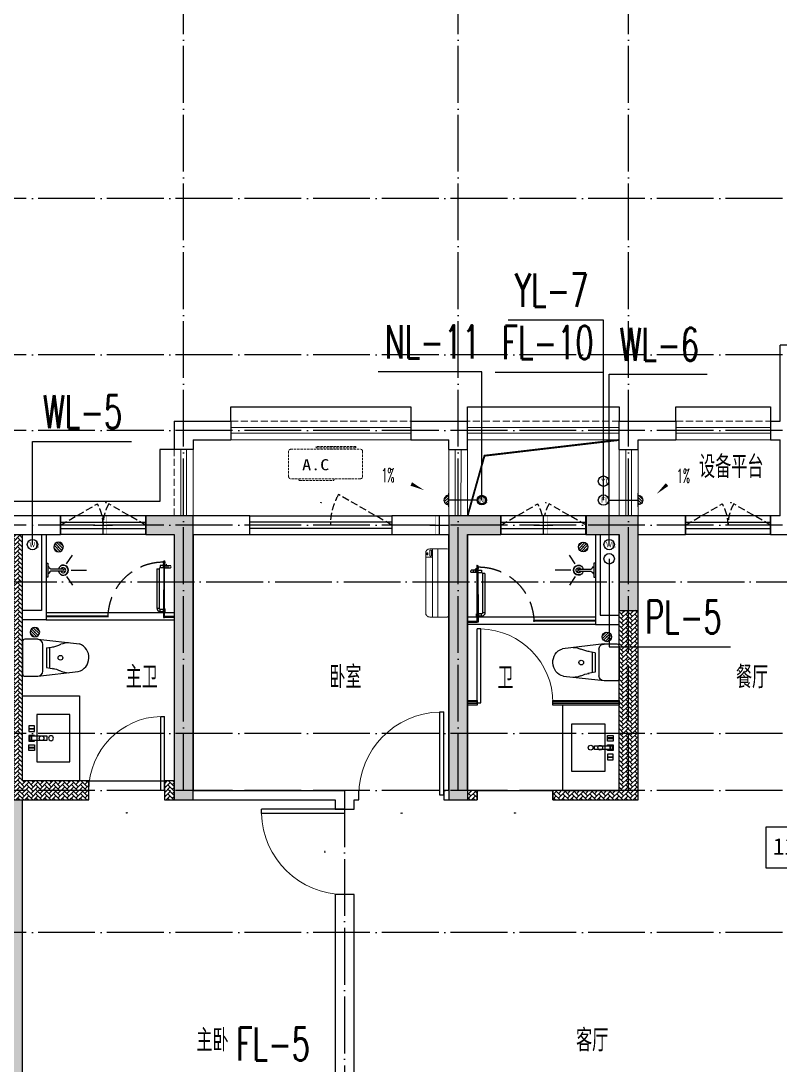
# Model space of a CAD drawing. Extents: x 27938 to 1507990, y 110129 to 923079.
# Drawn here: x 852999 to 861017, y 444431 to 455457 of the extents above; entities that cross this region are included whole.
import ezdxf

# ---------------------------------------------------------------- set-up
doc = ezdxf.new("R2010")
doc.units = 0
doc.header["$LTSCALE"] = 1000
doc.header["$MEASUREMENT"] = 0
doc.linetypes.add('DASH', pattern=[0.35, 0.25, -0.1])
doc.linetypes.add('DOTE', pattern=[2.42, 2, -0.2, 0.02, -0.2])
for name, color, linetype in [('COLUMN', 9, 'Continuous'), ('CURTWALL', 4, 'Continuous'), ('DIM_凝结', 150, 'Continuous'), ('DIM_废水', 31, 'Continuous'), ('DIM_污水', 2, 'Continuous'), ('DIM_雨水', 4, 'Continuous'), ('DIM_餐饮排水', 31, 'Continuous'), ('DOTE', 1, 'Continuous'), ('EQUIP_污水', 7, 'Continuous'), ('IP-bath&kitchen-JOHNSON', 4, 'Continuous'), ('LVTRY', 6, 'Continuous'), ('P-bath&kitchen-JOHNSON', 4, 'Continuous'), ('PUB_HATCH', 8, 'Continuous'), ('PUB_TEXT', 4, 'Continuous'), ('VPIPE-中水', 122, 'Continuous'), ('VPIPE-凝结', 150, 'N'), ('VPIPE-废水', 31, 'Continuous'), ('VPIPE-污水', 2, 'W'), ('VPIPE-雨水', 4, 'Y'), ('VPIPE-餐饮排水', 41, 'P'), ('WALL', 9, 'Continuous'), ('WINDOW', 4, 'Continuous'), ('WINDOW_TEXT', 7, 'Continuous'), ('保温', 6, 'Continuous'), ('机电标识类', 1, 'Continuous'), ('看线', 251, 'Continuous')]:
    doc.layers.add(name, color=color, linetype=linetype)
for name, color, linetype, lineweight in [('平面-排水沟', 86, 'Continuous', 15), ('平面-栏杆', 135, 'Continuous', 15), ('平面-看线', 45, 'Continuous', 15), ('平面-空调室内机', 176, 'Continuous', 9), ('平面-空调预留孔', 173, 'Continuous', 15), ('空调', 76, 'Continuous', 13)]:
    doc.layers.add(name, color=color, linetype=linetype, lineweight=lineweight)
doc.styles.add('_TCH_DIM', font='SIMPLEX.shx', dxfattribs={"width": 0.7, "bigfont": 'GBCBIG.shx'})
doc.styles.add('_TCH_WINDOW', font='SIMPLEX.shx', dxfattribs={"width": 0.7, "height": 3.5, "bigfont": 'GBCBIG.shx'})
doc.styles.add('_TWT_SERIAL', font='SIMPLEX', dxfattribs={"width": 0.8, "height": 3.5, "bigfont": 'HZTXT'})
doc.styles.get("Standard").update_dxf_attribs({"font": 'gbenor.shx', "bigfont": 'gbcbig.shx'})
doc.styles.add('黑体', font='simhei.ttf')
doc.linetypes.add('N', pattern='A,3,-0.2,["N",Standard,S=0.25,R=0,X=-0.1,Y=-0.115],-0.2', length=3.4)
doc.linetypes.add('P', pattern='A,3,-0.2,["P",Standard,S=0.25,R=0,X=-0.1,Y=-0.115],-0.2', length=3.4)
doc.linetypes.add('W', pattern='A,3,-0.2,["W",Standard,S=0.25,R=0,X=-0.1,Y=-0.115],-0.2', length=3.4)
doc.linetypes.add('Y', pattern='A,3,-0.2,["Y",Standard,S=0.25,R=0,X=-0.1,Y=-0.115],-0.2', length=3.4)
pattern_1 = [(45, (0, 0), (0, 47.4157523), [100.584, -33.528]), (135, (23.708, 23.708), (3e-15, 47.4157523), [100.584, -33.528])]
pattern_2 = [(45, (-445516.58, -596748.81), (0, 47.4157523), [100.584, -33.528]), (135, (-445492.87, -596725.102), (3e-15, 47.4157523), [100.584, -33.528])]

# ---------------------------------------------------------------- blocks, each defined once
blk = doc.blocks.new('GDGDGDSDA')
at = {"layer": 'DOTE', "color": 0, "linetype": 'DOTE', "ltscale": 0.3}
for p, q in [((446135, 367858), (446135, 376108)), ((449035, 367858), (449035, 376108)), ((450835, 367858), (450835, 376108)), ((471335, 374108), (417335, 374108)), ((471335, 372458), (417335, 372458)), ((471335, 371658), (417335, 371658)), ((471335, 370658), (417335, 370658)), ((417335, 370059), (471335, 370059)), ((471335, 368458), (417335, 368458)), ((471335, 367858), (417335, 367858)), ((447835, 367858), (447835, 359558)), ((471335, 366358), (417335, 366358))]:
    blk.add_line(p, q, dxfattribs=at)
blk = doc.blocks.new('rrrrrrrrrrrra')
at = {"color": 0}
for p, q in [((-112, 459), (-112, 324)), ((253, 484), (-87, 484)), ((278, 324), (278, 459)), ((-112, 324), (-64, -103)), ((-59, 271), (224, 271)), ((-21, 232), (-34, 154)), ((186, 232), (-21, 232)), ((186, 232), (199, 154)), ((278, 324), (228, -116)), ((191, 200), (-26, 200))]:
    blk.add_line(p, q, dxfattribs=at)
for centre, radius, start, end in [((-87, 459), 25, 90, 180), ((253, 459), 25, 0, 90), ((-59, 324), 53.3, 180, 270), ((224, 324), 53.3, 270, 0), ((-323, 210), 294, 333.5369, 351.4828), ((488, 210), 294, 188.5172, 206.4631), ((149, -3), 224, 158.5202, 180), ((16, -3), 224, 0, 21.4798), ((84, -64), 153, 195.0773, 340.1181)]:
    blk.add_arc(centre, radius, start, end, dxfattribs=at)
blk = doc.blocks.new('A$C1E0F638F')
at = {"color": 0}
for points in [[(500, 435), (500, 85), (0, 85), (0, 435)], [(270, 30), (230, 30), (230, 195), (270, 195)], [(120, 0), (180, 0), (180, 60), (120, 60)], [(147, 55), (153, 55), (153, 5), (147, 5)], [(230, 30), (270, 30), (270, 10), (230, 10)], [(380, 0), (320, 0), (320, 60), (380, 60)], [(353, 55), (347, 55), (347, 5), (353, 5)]]:
    blk.add_lwpolyline(points, close=True, dxfattribs=at)
blk.add_lwpolyline([(270, 60), (280, 60), (280, 0), (220, 0), (220, 60), (230, 60)], dxfattribs=at)
blk.add_circle((250, 236), 26, dxfattribs=at)
blk = doc.blocks.new('$lvtry$00000171')
at = {"color": 0}
for p, q in [((-74, 11), (-11, 74)), ((-70, -27), (27, 70)), ((-53, -53), (53, 53)), ((-27, -70), (70, 27)), ((11, -74), (74, -11))]:
    blk.add_line(p, q, dxfattribs=at)
blk.add_circle((0, 0), 75, dxfattribs=at)
blk.add_point((0, 0), dxfattribs=at)
blk = doc.blocks.new('135')
blk.add_hatch(color=0).paths.add_polyline_path([(5, 2), (4, -1), (-5, 2), (-4, 5)])
at = {"color": 0}
for p, q in [((-6, 19), (-3, 19)), ((-3, 19), (-6, 19)), ((-6, 3), (5, -2)), ((-6, 3), (-5, 3)), ((-5, 11), (-5, 31)), ((5, 11), (-5, 11)), ((5, 10), (-5, 10)), ((-5, 3), (-4, 6)), ((-4, 6), (5, 2)), ((0, 0), (0, 39)), ((6, 19), (3, 19)), ((3, 19), (6, 19)), ((4, -1), (5, 2)), ((5, 11), (5, 32)), ((4, -1), (6, -2))]:
    blk.add_line(p, q, dxfattribs=at)
for centre, radius, start, end in [((6, 16), 13.5, 151.0147, 204.8403), ((13, 4), 20.5, 163.0924, 182.0012), ((-6, 4), 1, 184.2275, 248.4661), ((-5, 22), 0.5, 335.7643, 151.0147), ((4, 18), 9.42, 155.7643, 171.9773), ((9, 15), 14.6, 166.278, 198.0953), ((14, 4), 19.5, 163.7443, 182.5269), ((-5, 3), 0.5, 181.9385, 247.2597), ((5, 22), 0.5, 29.8425, 204.574), ((-6, 17), 11.7, 10.475, 24.574), ((-6, 15), 12.4, 338.6449, 16.0476), ((29, 7), 24, 172.9439, 199.2318), ((-6, 16), 13.4, 334.9111, 29.8425), ((26, 6), 20.6, 169.1454, 199.9526), ((6, -1), 1.17, 247.4597, 19.9526), ((6, -1), 0.5, 247.4597, 19.2318)]:
    blk.add_arc(centre, radius, start, end, dxfattribs=at)
blk.add_open_spline([(-5, 31), (-4, 31), (-2, 33), (1, 29), (3, 31), (5, 32)], degree=3, knots=[0, 0, 0, 0, 3.066329, 6.218313, 11.124135, 11.124135, 11.124135, 11.124135], dxfattribs=at)
blk = doc.blocks.new('SDFAWERAWER')
at = {"layer": 'LVTRY', "color": 0}
for p, q in [((593988, -1242191), (593978, -1242214)), ((594017, -1242203), (593988, -1242191)), ((594016, -1242220), (594027, -1242193)), ((594023, -1242211), (594030, -1242194)), ((594025, -1242211), (594031, -1242197)), ((594027, -1242193), (594033, -1242195)), ((594030, -1242194), (594031, -1242197)), ((594032, -1242197), (594033, -1242195)), ((594033, -1242195), (594034, -1242197)), ((594034, -1242198), (594034, -1242197)), ((593941, -1242210), (593784, -1242595)), ((593965, -1242220), (593807, -1242604)), ((593941, -1242210), (593965, -1242220)), ((594007, -1242226), (593978, -1242214)), ((594016, -1242220), (594022, -1242223)), ((594026, -1242204), (594018, -1242222)), ((594018, -1242222), (594021, -1242220)), ((594025, -1242211), (594021, -1242220)), ((594023, -1242221), (594022, -1242223)), ((594022, -1242223), (594024, -1242222)), ((594024, -1242221), (594024, -1242222)), ((594028, -1242234), (594078, -1242255)), ((594047, -1242201), (594036, -1242229)), ((594036, -1242229), (594039, -1242230)), ((594037, -1242211), (594088, -1242232)), ((594039, -1242230), (594045, -1242214)), ((594039, -1242230), (594042, -1242228)), ((594042, -1242228), (594051, -1242205)), ((594050, -1242202), (594043, -1242218)), ((594047, -1242201), (594050, -1242202)), ((594050, -1242202), (594051, -1242205)), ((594057, -1242246), (594067, -1242223)), ((593784, -1242595), (593807, -1242604)), ((593803, -1242641), (593813, -1242618)), ((593813, -1242618), (593842, -1242630)), ((593842, -1242630), (593833, -1242653)), ((593845, -1242629), (593834, -1242656)), ((593848, -1242630), (593836, -1242657)), ((593845, -1242629), (593842, -1242630)), ((593848, -1242630), (593845, -1242629)), ((593847, -1242662), (593858, -1242634)), ((593850, -1242663), (593861, -1242635)), ((593852, -1242662), (593862, -1242637)), ((593858, -1242634), (593861, -1242635)), ((593861, -1242635), (593862, -1242637)), ((593803, -1242641), (593833, -1242653)), ((593834, -1242656), (593833, -1242653)), ((593836, -1242657), (593834, -1242656)), ((593847, -1242662), (593850, -1242663))]:
    blk.add_line(p, q, dxfattribs=at)
blk.add_lwpolyline([(593823, -1242717), (594046, -1242174), (594037, -1242170), (593814, -1242713)], close=True, dxfattribs=at)
blk.add_arc((594075, -1242240), 15.3, 281.7932, 33.7019, dxfattribs=at)
for centre, major_axis, start_param, end_param in [((593974, -1242224), (3.93, 9.6), 0, 1.570796), ((593817, -1242608), (13.5, 33.1), 1.570796, 3.141593), ((593817, -1242608), (3.93, 9.6), 1.570796, 3.141593)]:
    blk.add_ellipse(centre, major_axis=major_axis, ratio=1, start_param=start_param, end_param=end_param, dxfattribs=at)
at = {"layer": 'P-bath&kitchen-JOHNSON', "color": 0, "linetype": 'DASH'}
blk.add_arc((593810, -1242714), 586, 67.5369, 157.1325, dxfattribs=at)
at = {"layer": 'LVTRY', "color": 8, "xscale": -1, "rotation": 157.7329157530927}
blk.add_blockref('135', (594045, -1242162), dxfattribs=at)
blk = doc.blocks.new('A$C5DCB2F21')
at = {"layer": 'IP-bath&kitchen-JOHNSON', "color": 0}
for p, q in [((-68, -213), (-158, -275)), ((68, -213), (158, -275)), ((0, -261), (0, -425))]:
    blk.add_line(p, q, dxfattribs=at)
for centre, major_axis, ratio, start_param, end_param in [((0, -179), (-51, 0), 0.990052, -1.36297, 4.504563), ((0, -178), (-26.8, 0), 0.994812, -1.167677, 4.309269)]:
    blk.add_ellipse(centre, major_axis=major_axis, ratio=ratio, start_param=start_param, end_param=end_param, dxfattribs=at)
at = {"layer": 'LVTRY', "color": 0}
for p, q in [((74, 0), (-74, 0)), ((-10, -174), (-10, -49)), ((11, -174), (11, -49))]:
    blk.add_line(p, q, dxfattribs=at)
blk.add_lwpolyline([(74, 0), (74, -16), (-74, -16), (-74, 0)], dxfattribs=at)
for points in [[(-26, -31, -0.364142), (-38, -16, -0.020495)], [(-10, -49, 0.214893), (-26, -31, 7.649644)], [(11, -49, -0.21439), (26, -31, -7.649644)], [(26, -31, 0.364142), (38, -16, 0.020495)]]:
    blk.add_lwpolyline(points, format="xyb", dxfattribs=at)
blk.add_arc((0, -174), 10.5, 180, 0, dxfattribs=at)
for centre, major_axis, ratio, start_param, end_param in [((0, -181), (53.6, 0), 0.987577, 1.76809, 7.656688), ((-12, -165), (0, 1.43), 0.85, -1.570796, 4.712389), ((-12, -189), (0, 1.43), 0.85, 4.712389, 10.995574), ((12, -165), (0, 1.43), 0.85, 4.712389, 10.995574), ((12, -189), (0, 1.43), 0.85, 4.712389, 10.995574)]:
    blk.add_ellipse(centre, major_axis=major_axis, ratio=ratio, start_param=start_param, end_param=end_param, dxfattribs=at)
blk = doc.blocks.new('GDGDRGDGRD')
at = {"layer": 'IP-bath&kitchen-JOHNSON', "color": 0}
for p, q in [((490533, 524228), (491883, 524228)), ((490533, 524193), (491183, 524193)), ((490533, 524183), (491183, 524183)), ((491183, 524183), (491183, 524193)), ((491883, 524183), (491783, 524183)), ((491783, 524173), (491783, 524183)), ((490533, 524148), (491883, 524148)), ((491883, 524173), (491783, 524173))]:
    blk.add_line(p, q, dxfattribs=at)
for points in [[(490533, 525048), (490533, 524148), (490283, 524148)], [(490483, 525048), (490483, 524248), (490283, 524248)]]:
    blk.add_lwpolyline(points, dxfattribs=at)
at = {"layer": 'LVTRY', "color": 0}
blk.add_lwpolyline([(490883, 522448), (490283, 522448), (490283, 523348), (490883, 523348)], close=True, dxfattribs=at)
at = {"layer": 'IP-bath&kitchen-JOHNSON', "color": 8}
for name, p, rotation in [('A$C5DCB2F21', (490533, 524673), 90.008488524447), ('SDFAWERAWER', (-528536, 1449334), 22.25976934310711)]:
    blk.add_blockref(name, p, dxfattribs=dict(at, rotation=rotation))
at = {"layer": 'LVTRY', "color": 8, "xscale": -0.6666666667107826, "yscale": 0.6666666667107826}
for p in [(490663, 524918), (490413, 524018)]:
    blk.add_blockref('$lvtry$00000171', p, dxfattribs=at)
at = {"layer": 'LVTRY', "color": 8, "extrusion": (0, 0, -1), "xscale": -1, "zscale": -1, "rotation": 270}
blk.add_blockref('rrrrrrrrrrrra', (-490766, 523666), dxfattribs=at)
at = {"layer": 'LVTRY', "color": 8, "xscale": -1, "rotation": 270}
blk.add_blockref('A$C1E0F638F', (490347, 522649), dxfattribs=at)
blk = doc.blocks.new('GFDGFSDFGD')
at = {"layer": 'PUB_HATCH'}
for points in [[(447017, 373024), (447017, 372824), (447317, 372824), (447317, 370024), (447517, 370024), (447517, 373024)], [(450767, 373024), (450217, 373024), (450217, 370024), (450417, 370024), (450417, 372824), (450767, 372824)], [(451667, 373024), (451667, 372824), (452017, 372824), (452017, 372024), (452217, 372024), (452217, 373024)]]:
    blk.add_hatch(color=256, dxfattribs=at).paths.add_polyline_path(points)
at = {"layer": 'COLUMN', "color": 6}
for p, q in [((447017, 373024), (447017, 372824)), ((447517, 373024), (447017, 373024)), ((447517, 370024), (447517, 373024)), ((450767, 373024), (450217, 373024)), ((450217, 373024), (450217, 370024)), ((450767, 372824), (450767, 373024)), ((451667, 373024), (451667, 372824)), ((452217, 373024), (451667, 373024)), ((452217, 372024), (452217, 373024)), ((447017, 372824), (447317, 372824)), ((447317, 372824), (447317, 370024)), ((450417, 370024), (450417, 372824)), ((450417, 372824), (450767, 372824)), ((451667, 372824), (452017, 372824)), ((452017, 372824), (452017, 372024)), ((452017, 372024), (452217, 372024)), ((447317, 370024), (447517, 370024)), ((450217, 370024), (450417, 370024))]:
    blk.add_line(p, q, dxfattribs=at)
blk = doc.blocks.new('GDFGDGRD')
at = {"layer": '保温', "linetype": 'ByBlock', "ltscale": 10}
h = blk.add_hatch(dxfattribs=at)
h.set_pattern_fill('AR-HBONE', color=251, scale=55)
h.set_pattern_definition(pattern_1)
h.paths.add_polyline_path([(439017, 370024), (439017, 372024), (439217, 372024), (439217, 370024)])
h = blk.add_hatch(dxfattribs=at)
h.set_pattern_fill('AR-HBONE', color=251, scale=55)
h.set_pattern_definition(pattern_1)
h.paths.add_polyline_path([(443916, 370024), (443916, 370224), (444016, 370224), (444016, 370024)])
h = blk.add_hatch(dxfattribs=at)
h.set_pattern_fill('AR-HBONE', color=251, scale=55)
h.set_pattern_definition(pattern_1)
h.paths.add_polyline_path([(439217, 370024), (439217, 370124), (439917, 370124), (439917, 370024)])
h = blk.add_hatch(dxfattribs=at)
h.set_pattern_fill('AR-HBONE', color=251, scale=55)
h.set_pattern_definition(pattern_1)
h.paths.add_polyline_path([(440717, 370024), (440717, 370124), (440817, 370124), (440817, 370024)])
blk = doc.blocks.new('A$C001338C2')
for p, q in [((845, 304), (55, 304)), ((109, 215), (109, 304)), ((0, 249), (0, 22)), ((900, 22), (900, 249)), ((22, 0), (878, 0))]:
    blk.add_line(p, q)
at = {"lineweight": 5}
for p, q in [((900, 215), (0, 215)), ((900, 143), (0, 143))]:
    blk.add_line(p, q, dxfattribs=at)
for points in [[(73, 275), (57, 275, -0.414214), (51, 281), (51, 283, -0.414214), (57, 289), (73, 289, -0.414214), (79, 283), (79, 281, -0.414214)], [(89, 226), (22, 226, -0.414214), (17, 232), (17, 243, -0.414214), (22, 249), (89, 249, -0.414214), (95, 243), (95, 232, -0.414214)]]:
    blk.add_lwpolyline(points, format="xyb", close=True)
for centre, radius, start, end in [((55, 249), 55, 90, 180), ((845, 249), 55, 360, 90), ((22, 22), 22, 180, 270), ((878, 22), 22, 270, 360)]:
    blk.add_arc(centre, radius, start, end)
blk = doc.blocks.new('dongkong')
blk.add_wipeout([(-603756, 210771), (-603756, 210571), (-603836, 210571), (-603836, 210771)])
at = {"layer": '机电标识类', "color": 250, "linetype": 'DASH', "ltscale": 400}
for p, q in [((-603796, 210771), (-603796, 210571)), ((-603896, 210671), (-603696, 210671))]:
    blk.add_line(p, q, dxfattribs=at)
at = {"layer": '空调', "color": 6, "linetype": 'DASH', "const_width": 2}
blk.add_lwpolyline([(-603756, 210771), (-603756, 210571), (-603836, 210571), (-603836, 210771)], close=True, dxfattribs=at)
blk = doc.blocks.new('$TCHSYS$DOOR2D')
for p, q in [((0.45, 0.975), (0.5, 0.975)), ((0.45, 0), (0.45, 0.975)), ((0.5, 0), (0.5, 0.975)), ((0.5, 0), (0.45, 0))]:
    blk.add_line(p, q)
at = {"lineweight": 13}
blk.add_arc((0.475, 0), 0.975, 91.4693, 180, dxfattribs=at)
blk = doc.blocks.new('DSGDFGF')
at = {"layer": 'CURTWALL', "color": 0}
for p, q in [((676992, 342105), (676292, 342105)), ((676292, 342105), (676292, 342055)), ((676292, 342089), (676992, 342089)), ((676292, 342072), (676992, 342072)), ((676292, 342055), (676992, 342055)), ((676992, 342055), (676992, 342105)), ((677892, 342105), (677792, 342105)), ((677792, 342105), (677792, 342055)), ((677792, 342089), (677892, 342089)), ((677792, 342072), (677892, 342072)), ((677792, 342055), (677892, 342055)), ((677892, 342055), (677892, 342105))]:
    blk.add_line(p, q, dxfattribs=at)
at = {"layer": 'IP-bath&kitchen-JOHNSON', "color": 0}
for p, q in [((676542, 342985), (677892, 342985)), ((676542, 342950), (677192, 342950)), ((676542, 342940), (677192, 342940)), ((677192, 342940), (677192, 342950)), ((677892, 342940), (677792, 342940)), ((677792, 342930), (677792, 342940)), ((677892, 342930), (677792, 342930)), ((676542, 342905), (677892, 342905))]:
    blk.add_line(p, q, dxfattribs=at)
for points in [[(676542, 343855), (676542, 342905), (676292, 342905)], [(676492, 343855), (676492, 343005), (676292, 343005)]]:
    blk.add_lwpolyline(points, dxfattribs=at)
at = {"layer": 'LVTRY', "color": 0}
blk.add_lwpolyline([(676892, 341155), (676292, 341155), (676292, 342055), (676892, 342055)], close=True, dxfattribs=at)
at = {"layer": 'CURTWALL', "color": 0, "xscale": 800, "yscale": 800, "zscale": 50, "rotation": 5.54452612062199e-09}
blk.add_blockref('$TCHSYS$DOOR2D', (677392, 342080), dxfattribs=at)
at = {"layer": 'IP-bath&kitchen-JOHNSON', "color": 8}
for name, p, rotation in [('A$C5DCB2F21', (676542, 343480), 90.00848852444699), ('SDFAWERAWER', (-342526, 1268091), 22.25976934310714)]:
    blk.add_blockref(name, p, dxfattribs=dict(at, rotation=rotation))
at = {"layer": 'LVTRY', "color": 8, "xscale": -0.6666666667107826, "yscale": 0.6666666667107826}
for p in [(676672, 343725), (676422, 342775)]:
    blk.add_blockref('$lvtry$00000171', p, dxfattribs=at)
at = {"layer": 'LVTRY', "color": 8, "extrusion": (0, 0, -1), "xscale": -1, "zscale": -1, "rotation": 270}
blk.add_blockref('rrrrrrrrrrrra', (-676776, 342423), dxfattribs=at)
at = {"layer": 'LVTRY', "color": 8, "xscale": -1, "rotation": 270}
blk.add_blockref('A$C1E0F638F', (676357, 341356), dxfattribs=at)
blk = doc.blocks.new('A$C718F517F')
at = {"layer": '保温', "linetype": 'ByBlock', "ltscale": 10}
h = blk.add_hatch(dxfattribs=at)
h.set_pattern_fill('AR-HBONE', color=251, scale=55)
h.set_pattern_definition(pattern_2)
edge = h.paths.add_edge_path()
edge.add_line((200, 5100), (200, 7700))
edge.add_line((200, 7700), (0, 7700))
edge.add_line((0, 7700), (0, 5100))
edge.add_line((0, 5100), (200, 5100))
h = blk.add_hatch(dxfattribs=at)
h.set_pattern_fill('AR-HBONE', color=251, scale=55)
h.set_pattern_definition(pattern_2)
edge = h.paths.add_edge_path()
edge.add_line((900, 4900), (900, 5100))
edge.add_line((900, 5100), (-700, 5100))
edge.add_line((-700, 5100), (-700, 4900))
edge.add_line((-700, 4900), (900, 4900))
at = {"layer": '保温', "linetype": 'Continuous', "ltscale": 10}
h = blk.add_hatch(dxfattribs=at)
h.set_pattern_fill('HEX', color=251, scale=10, angle=90, style=0)
h.set_pattern_definition([(90, (-503782.47, -516048.461), (-16.49778, 1e-15), [9.525, -19.05]), (210, (-503782.47, -516048.461), (8.24889, -14.2874966), [9.525, -19.05]), (150, (-503782.47, -516038.936), (-8.24889, -14.2874966), [9.525, -19.05])])
h.paths.add_polyline_path([(0, 0), (200, 0), (200, 4900), (0, 4900)])
at = {"layer": '保温', "color": 251, "linetype": 'ByBlock', "ltscale": 10}
for p, q in [((0, 7700), (200, 7700)), ((0, 4900), (200, 4900)), ((0, 0), (200, 0))]:
    blk.add_line(p, q, dxfattribs=at)
blk = doc.blocks.new('gsergvr')
at = {"layer": '平面-空调预留孔', "linetype": 'DASH', "ltscale": 0.1}
for p, q in [((34075, 17176), (34075, 17166)), ((34085, 17156), (34438, 17156)), ((34448, 17166), (34448, 17176))]:
    blk.add_line(p, q, dxfattribs=at)
blk.add_lwpolyline([(34729, 17176), (33989, 17176, -0.414214), (33969, 17196), (33969, 17466, -0.414214), (33989, 17486), (34729, 17486, -0.414214), (34749, 17466), (34749, 17196, -0.414214)], format="xyb", close=True, dxfattribs=at)
blk.add_lwpolyline([(34679, 17515), (34260, 17515), (34260, 17500), (34679, 17500)], close=True, dxfattribs=at)
for centre, start, end in [((34085, 17166), 180, 270), ((34438, 17166), 270, 0)]:
    blk.add_arc(centre, 10, start, end, dxfattribs=at)
at = {"layer": '平面-空调预留孔', "color": 251, "linetype": 'DASH', "ltscale": 0.1, "true_color": 0x636466, "style": '黑体', "width": 1.2}
blk.add_text('A.C', height=117, dxfattribs=at).set_placement((34111, 17265))
blk = doc.blocks.new('rtyryrtyeeretee')
at = {"layer": '平面-空调预留孔'}
blk.add_blockref('gsergvr', (635673, 326706), dxfattribs=at)
blk = doc.blocks.new('A$C7A951E79')
at = {"layer": 'LVTRY'}
for p, q in [((-7, 49), (-49, 7)), ((0, 28), (-47, -18)), ((0, 0), (-35, -35)), ((0, -71), (0, 71)), ((0, -28), (-18, -47))]:
    blk.add_line(p, q, dxfattribs=at)
blk.add_arc((0, 0), 49.9, 89.9757, 269.9757, dxfattribs=at)
blk.add_point((0, 0), dxfattribs=at)
blk = doc.blocks.new('A$C42425DA4')
blk.add_blockref('A$C7A951E79', (25000, 0))
at = {"xscale": -1}
blk.add_blockref('A$C7A951E79', (27000, 0), dxfattribs=at)
blk = doc.blocks.new('$WINLIB2D$00000001')
at = {"color": 0}
for points in [[(-0.5, 0.5), (-0.5, -0.5)], [(-0.5, 0.5), (0.5, 0.5)], [(0.5, -0.5), (0.5, 0.5)], [(0.5, 0.1667), (-0.5, 0.1667)], [(0.5, -0.1667), (-0.5, -0.1667)], [(-0.5, -0.5), (0.5, -0.5)]]:
    blk.add_lwpolyline(points, dxfattribs=at)
blk = doc.blocks.new('$DorLib2D$00000001')
for p, q in [((0.45, 0.975), (0.5, 0.975)), ((0.45, 0), (0.45, 0.975)), ((0.5, 0), (0.5, 0.975)), ((0.5, 0), (0.45, 0))]:
    blk.add_line(p, q)
at = {"lineweight": 13}
blk.add_arc((0.475, 0), 0.975, 91.4693, 180, dxfattribs=at)
blk = doc.blocks.new('$TwtSys$00000147')
blk.add_circle((0, 0, 0), 25)

msp = doc.modelspace()

# ---------------------------------------------------------------- linework, layer by layer
at = {"color": 8}
msp.add_lwpolyline([(860869.5, 446945.2), (861875.5, 446945.2), (861875.5, 446509.2), (860869.5, 446509.2)], close=True, dxfattribs=at)
at = {"layer": 'DIM_凝结'}
for p, q in [((857866.6, 451752.6), (856772.1, 451752.6)), ((857866.6, 450397.6), (857866.6, 451752.6))]:
    msp.add_line(p, q, dxfattribs=at)
at = {"layer": 'DIM_废水'}
for p, q in [((859151.6, 451745.5), (858007.5, 451745.5)), ((859151.6, 450397.1), (859151.6, 451745.5))]:
    msp.add_line(p, q, dxfattribs=at)
at = {"layer": 'DIM_污水'}
for p, q in [((859211.4, 449927.1), (859211.4, 451726)), ((859211.4, 451726), (860247.2, 451726)), ((853121.7, 449927.1), (853121.7, 451014.7)), ((853121.7, 451014.7), (854167.2, 451014.7))]:
    msp.add_line(p, q, dxfattribs=at)
at = {"layer": 'DIM_雨水'}
for p, q in [((859151.6, 452298.3), (858144.7, 452298.3)), ((859151.6, 450597.1), (859151.6, 452298.3))]:
    msp.add_line(p, q, dxfattribs=at)
at = {"layer": 'DIM_餐饮排水'}
for p, q in [((859211.4, 449777.1), (859211.4, 448848.2)), ((859211.4, 448848.2), (860493.9, 448848.2))]:
    msp.add_line(p, q, dxfattribs=at)
at = {"layer": 'VPIPE-中水', "color": 8, "linetype": 'Continuous'}
for centre in [(853121.7, 449927.1), (859211.4, 449927.1)]:
    msp.add_circle(centre, 55, dxfattribs=at)
at = {"layer": 'VPIPE-凝结', "color": 8, "ltscale": 0.1}
for p, q in [((857826.6, 450397.6), (857516.4, 450397.6)), ((859206.6, 450397.6), (859516.4, 450397.6))]:
    msp.add_line(p, q, dxfattribs=at)
at = {"layer": 'VPIPE-凝结'}
msp.add_circle((857866.6, 450397.6), 50, dxfattribs=at)
at = {"layer": 'VPIPE-凝结', "color": 8}
msp.add_circle((857866.6, 450397.6), 40, dxfattribs=at)
at = {"layer": 'VPIPE-废水', "color": 8}
msp.add_circle((859151.6, 450397.1), 55, dxfattribs=at)
at = {"layer": 'VPIPE-废水'}
msp.add_circle((859151.6, 450397.1), 55, dxfattribs=at)
at = {"layer": 'VPIPE-污水'}
for centre in [(853121.7, 449927.1), (859211.4, 449927.1)]:
    msp.add_circle(centre, 55, dxfattribs=at)
at = {"layer": 'VPIPE-雨水', "color": 8}
msp.add_circle((859151.6, 450597.1), 55, dxfattribs=at)
at = {"layer": 'VPIPE-雨水'}
msp.add_circle((859151.6, 450597.1), 55, dxfattribs=at)
at = {"layer": 'VPIPE-餐饮排水'}
msp.add_circle((859211.4, 449777.1), 55, dxfattribs=at)
at = {"layer": 'WALL', "color": 8}
for p, q in [((861016.6, 451232.1), (861016.6, 452032.1)), ((861716.6, 452032.1), (861016.6, 452032.1)), ((854616.6, 451232.1), (854616.6, 450932.1)), ((854616.6, 451232.1), (855216.6, 451232.1)), ((855216.6, 451232.1), (855216.6, 451032.1)), ((857116.6, 451232.1), (857716.6, 451232.1)), ((857116.6, 451232.1), (857116.6, 451032.1)), ((857716.6, 450932.1), (857716.6, 451232.1)), ((859316.6, 451232.1), (859916.6, 451232.1)), ((859316.6, 450932.1), (859316.6, 451232.1)), ((859916.6, 451232.1), (859916.6, 451032.1)), ((860916.6, 451232.1), (861016.6, 451232.1)), ((860916.6, 451232.1), (860916.6, 451032.1)), ((854816.6, 451032.1), (854816.6, 450932.1)), ((854816.6, 451032.1), (855216.6, 451032.1)), ((857116.6, 451032.1), (857516.6, 451032.1)), ((857516.6, 450932.1), (857516.6, 451032.1)), ((859516.6, 451032.1), (859916.6, 451032.1)), ((859516.6, 450932.1), (859516.6, 451032.1)), ((860916.6, 451032.1), (861016.6, 451032.1)), ((861016.6, 450232.1), (861016.6, 451032.1)), ((854816.6, 450932.1), (854616.6, 450932.1)), ((857516.6, 450932.1), (857716.6, 450932.1)), ((859316.6, 450932.1), (859516.6, 450932.1)), ((853416.7, 450232.1), (852916.6, 450232.1)), ((853416.7, 450032.1), (853416.7, 450232.1)), ((854716.6, 450232.1), (854316.7, 450232.1)), ((854316.7, 450232.1), (854316.7, 450032.1)), ((855416.6, 450232.1), (854716.6, 450232.1)), ((855416.6, 450032.1), (855416.6, 450232.1)), ((856916.6, 450232.1), (856916.6, 450032.1)), ((858066.6, 450232.1), (857616.6, 450232.1)), ((858066.6, 450032.1), (858066.6, 450232.1)), ((859416.6, 450232.1), (858966.6, 450232.1)), ((858966.6, 450232.1), (858966.6, 450032.1)), ((860016.6, 450232.1), (859416.6, 450232.1)), ((860016.6, 450032.1), (860016.6, 450232.1)), ((861016.6, 450232.1), (860916.6, 450232.1)), ((860916.6, 450232.1), (860916.6, 450032.1)), ((853016.6, 447432.1), (853016.6, 450032.1)), ((853016.6, 450032.1), (853416.7, 450032.1)), ((854316.7, 450032.1), (854616.6, 450032.1)), ((854616.6, 450032.1), (854616.6, 447432.1)), ((854816.6, 450032.1), (855416.6, 450032.1)), ((854816.6, 450032.1), (854816.6, 447332.1)), ((857716.6, 450032.1), (858066.6, 450032.1)), ((857716.6, 447332.1), (857716.6, 450032.1)), ((858966.6, 450032.1), (859316.6, 450032.1)), ((859316.6, 447332.1), (859316.6, 450032.1)), ((859516.6, 447232.1), (859516.6, 450032.1)), ((859516.6, 450032.1), (860016.6, 450032.1)), ((860916.6, 450032.1), (861116.6, 450032.1)), ((853716.6, 447432.1), (853016.6, 447432.1)), ((853716.6, 447232.1), (853716.6, 447432.1)), ((854616.6, 447432.1), (854516.6, 447432.1)), ((854516.6, 447432.1), (854516.6, 447232.1)), ((854816.6, 447332.1), (856416.6, 447332.1)), ((856566.6, 447332.1), (856416.6, 447332.1)), ((856566.6, 447232.1), (856566.6, 447332.1)), ((857516.6, 447332.1), (857466.6, 447332.1)), ((857466.6, 447332.1), (857466.6, 447232.1)), ((857816.6, 447332.1), (857716.6, 447332.1)), ((857816.6, 447232.1), (857816.6, 447332.1)), ((859316.6, 447332.1), (858616.6, 447332.1)), ((858616.6, 447332.1), (858616.6, 447232.1)), ((853016.6, 442332.1), (853016.6, 447232.1)), ((853016.6, 447232.1), (853716.6, 447232.1)), ((854516.6, 447232.1), (854716.6, 447232.1)), ((854716.6, 447232.1), (856316.6, 447232.1)), ((856316.6, 447232.1), (856316.6, 447132.1)), ((856516.6, 447232.1), (856566.6, 447232.1)), ((856516.6, 447132.1), (856516.6, 447232.1)), ((857466.6, 447232.1), (857616.6, 447232.1)), ((857616.6, 447232.1), (857816.6, 447232.1)), ((858616.6, 447232.1), (859516.6, 447232.1)), ((856316.6, 447132.1), (856516.6, 447132.1)), ((856516.6, 446232.1), (856316.6, 446232.1)), ((856316.6, 446232.1), (856316.6, 442932.1)), ((856516.6, 442932.1), (856516.6, 446232.1))]:
    msp.add_line(p, q, dxfattribs=at)
at = {"layer": 'WINDOW', "color": 8}
for p, q in [((853716.6, 447432.1), (854516.6, 447432.1)), ((857816.6, 447332.1, 800), (858616.6, 447332.1, 800))]:
    msp.add_line(p, q, dxfattribs=at)
at = {"layer": 'WINDOW', "color": 8, "linetype": 'DASH'}
for p, q in [((857816.6, 447332.1), (857816.6, 447232.1)), ((858616.6, 447232.1), (858616.6, 447332.1))]:
    msp.add_line(p, q, dxfattribs=at)
at = {"layer": 'WINDOW', "color": 8, "linetype": 'DASH', "ltscale": 0.3}
for points in [[(856916.6, 450132.1), (856353.4, 450456.7, 0.1314846), (856266.6, 450132.1)], [(858066.7, 450132.1), (858456.4, 450357, -0.1316053), (858516.7, 450132.1)], [(858966.7, 450132.1), (858576.9, 450357, 0.1316053), (858516.7, 450132.1)], [(860016.6, 450132.1), (860406.3, 450357, -0.1316053), (860466.6, 450132.1)], [(860916.6, 450132.1), (860526.8, 450357, 0.1316053), (860466.6, 450132.1)]]:
    msp.add_lwpolyline(points, format="xyb", dxfattribs=at)
at = {"layer": '平面-排水沟', "color": 8}
for points in [[(856970.4, 450638.9, 0, 0, 0), (857256.5, 450502.1, 0, 40, 0), (857121.2, 450566.8, 0, 0, 0)], [(859888.9, 450620, 0, 0, 0), (859710.5, 450460.4, 0, 40, 0), (859822.3, 450560.4, 0, 0, 0)]]:
    msp.add_lwpolyline(points, format="xyseb", dxfattribs=at)
at = {"layer": '平面-栏杆', "color": 8}
for points in [[(857116.6, 451162.1), (855216.6, 451162.4)], [(857116.6, 451102.1), (855216.6, 451102.4)], [(859316.6, 451162.1), (857716.6, 451162.4)], [(859316.6, 451102.1), (857716.6, 451102.4)], [(860916.6, 451162.2), (859916.6, 451162.4)], [(860916.6, 451102.2), (859916.6, 451102.4)], [(854686.9, 450932.1), (854686.6, 450232.1)], [(854746.9, 450932.1), (854746.6, 450232.1)], [(857586.6, 450932.1), (857586.3, 450232.1)], [(857646.6, 450932.1), (857646.3, 450232.1)], [(859386.6, 450932.1), (859386.3, 450232.1)], [(859446.6, 450932.1), (859446.3, 450232.1)]]:
    msp.add_lwpolyline(points, dxfattribs=at)
at = {"layer": '平面-看线', "color": 8, "linetype": 'DASH', "ltscale": 0.3}
msp.add_line((854616.6, 450232.1), (854616.9, 450932.1), dxfattribs=at)
at = {"layer": '平面-看线', "color": 8}
msp.add_line((859316.3, 450232.1), (859316.6, 450932.1), dxfattribs=at)
at = {"layer": '平面-看线', "color": 8, "linetype": 'DASH', "ltscale": 0.3}
for points in [[(855216.6, 451232.1), (857116.6, 451232.1)], [(859316.6, 451232.1), (857716.6, 451232.1)], [(859916.6, 451232.1), (860916.6, 451232.1)]]:
    msp.add_lwpolyline(points, dxfattribs=at)
at = {"layer": '平面-看线', "color": 8}
for points in [[(855216.6, 451032.1), (857116.6, 451032.1)], [(859316.6, 451032.1), (857716.6, 451032.1)], [(860916.6, 451032.1), (859916.6, 451032.1)], [(854816.9, 450932.1), (854816.6, 450232.1)], [(857716.6, 450932.1), (857716.3, 450232.1)], [(859516.6, 450932.1), (859516.3, 450232.1)]]:
    msp.add_lwpolyline(points, dxfattribs=at)
at = {"layer": '看线', "color": 8, "ltscale": 0.5}
for points in [[(855216.6, 451232.1), (855216.6, 451382.1), (857116.6, 451382.1), (857116.6, 451232.1)], [(857716.6, 451232.1), (857716.6, 451382.1), (859316.6, 451382.1), (859316.6, 451232.1)], [(859916.6, 451232.1), (859916.6, 451382.1), (860916.6, 451382.1), (860916.6, 451232.1)], [(854616.9, 450932.1), (854466.9, 450932.1), (854466.9, 450382.1), (852916.6, 450382.1)]]:
    msp.add_lwpolyline(points, dxfattribs=at)

# ---------------------------------------------------------------- block references
at = {"color": 8}
for name, p in [('GFDGFSDFGD', (407300, 77208.4)), ('rtyryrtyeeretee', (186184.5, 106741.1)), ('A$C42425DA4', (832516.4, 450397.6)), ('GDGDRGDGRD', (362734.1, -75016.4))]:
    msp.add_blockref(name, p, dxfattribs=at)
at = {"color": 8, "xscale": -1}
msp.add_blockref('GDFGDGRD', (1298533.2, 77208.4), dxfattribs=at)
at = {"layer": 'DOTE', "color": 169}
msp.add_blockref('GDGDGDSDA', (408581.8, 79473.8), dxfattribs=at)
at = {"layer": 'EQUIP_污水'}
for p in [(853416.6, 448732.1), (858916.6, 448681.9), (853216.7, 447882.1), (859116.6, 447782.1)]:
    msp.add_blockref('$TwtSys$00000147', p, dxfattribs=at)
at = {"layer": 'WINDOW', "color": 8}
ref = msp.add_blockref('$WINLIB2D$00000001', (856166.6, 450132.1), dxfattribs=dict(at, xscale=1500, yscale=-200, zscale=1500, rotation=359.9999999969686))
ref.add_attrib('A', 'C1514a', (856161.3, 450367.5), dxfattribs={"layer": 'WINDOW_TEXT', "color": 8, "ltscale": 0.5, "height": 4.25, "style": '_TCH_WINDOW', "width": 0.494118})
ref = msp.add_blockref('$WINLIB2D$00000001', (860466.6, 450132.1), dxfattribs=dict(at, xscale=-900, yscale=-200, zscale=-900, rotation=2.464015854641344e-09))
ref.add_attrib('A', 'C0914', (860491.2, 450367.5), dxfattribs={"layer": 'WINDOW_TEXT', "color": 8, "ltscale": 0.5, "height": 4.25, "rotation": 0, "style": '_TCH_WINDOW', "width": 0.494118})
ref = msp.add_blockref('$DorLib2D$00000001', (854116.6, 447332.1), dxfattribs=dict(at, xscale=800, yscale=800, zscale=800, rotation=6.01791841182132e-09))
ref.add_attrib('A', 'M0822', (854109.7, 447091.6), dxfattribs={"layer": 'WINDOW_TEXT', "color": 8, "ltscale": 0.5, "height": 5.95, "rotation": 0, "style": '_TCH_WINDOW', "width": 0.494118})
ref = msp.add_blockref('$DorLib2D$00000001', (857016.6, 447282.1), dxfattribs=dict(at, xscale=900, yscale=900, zscale=900, rotation=3.223884863770534e-09))
ref.add_attrib('A', 'M0922', (857009.7, 447089.4), dxfattribs={"layer": 'WINDOW_TEXT', "color": 8, "ltscale": 0.5, "height": 5.95, "rotation": 0, "style": '_TCH_WINDOW', "width": 0.494118})
ref = msp.add_blockref('$DorLib2D$00000001', (856416.6, 446682.1), dxfattribs=dict(at, xscale=900, yscale=900, zscale=900, rotation=90.00000000129845))
ref.add_attrib('A', 'M0922', (856211.6, 446675.2), dxfattribs={"layer": 'WINDOW_TEXT', "color": 8, "ltscale": 0.5, "height": 5.95, "rotation": 90, "style": '_TCH_WINDOW', "width": 0.494118})
at = {"layer": '平面-空调预留孔', "color": 8, "xscale": -0.8000000000465648, "yscale": 0.8000000000465648, "zscale": 0.8000000000465646, "rotation": 89.99999976656984}
msp.add_blockref('A$C001338C2', (857516.6, 449882.4), dxfattribs=at)

# ---------------------------------------------------------------- texts
at = {"color": 8, "style": '黑体'}
msp.add_text('116户型', height=175, dxfattribs=at).set_placement((860941.6, 446653))
at = {"layer": 'DIM_凝结', "color": 7, "style": '_TWT_SERIAL', "width": 0.64}
msp.add_text('NL-11', height=350, dxfattribs=at).set_placement((856842.1, 451892.6))
at = {"layer": 'DIM_废水', "color": 7, "style": '_TWT_SERIAL', "width": 0.64}
for s, p in [('FL-10', (858077.5, 451885.5)), ('FL-5', (855273.8, 444479.7))]:
    msp.add_text(s, height=350, dxfattribs=at).set_placement(p)
at = {"layer": 'DIM_污水', "color": 7, "style": '_TWT_SERIAL', "width": 0.64}
for s, p in [('WL-6', (859323.9, 451866)), ('WL-5', (853233.2, 451154.7))]:
    msp.add_text(s, height=350, dxfattribs=at).set_placement(p)
at = {"layer": 'DIM_雨水', "color": 7, "style": '_TWT_SERIAL', "width": 0.64}
msp.add_text('YL-7', height=350, dxfattribs=at).set_placement((858214.7, 452438.3))
at = {"layer": 'DIM_餐饮排水', "color": 7, "style": '_TWT_SERIAL', "width": 0.64}
msp.add_text('PL-5', height=350, dxfattribs=at).set_placement((859591.9, 448988.2))
at = {"layer": 'PUB_TEXT', "color": 8}
for s, height, p in [('设备平台', 236.31, (860160, 450631.1)), ('YL', 56, (859121.2, 450569.1)), ('NL', 56, (857838.6, 450369.6)), ('FL', 56, (859125.9, 450369.1)), ('WL', 56, (853086.7, 449899.1)), ('WL', 56, (859176.4, 449899.1)), ('主卫', 236.31, (854105.3, 448409.9)), ('卧室', 236.31, (856255.3, 448409.9, 0)), ('餐厅', 236.31, (860550.1, 448409.9)), ('卫', 236.3, (858031.5, 448400.9)), ('主卧', 236.31, (854851.8, 444574.6)), ('客厅', 236.31, (858861.5, 444574.6))]:
    msp.add_text(s, height=height, dxfattribs=at).set_placement(p)
at = {"layer": 'WINDOW_TEXT', "color": 8, "style": '_TCH_WINDOW', "width": 0.494118}
msp.add_text('DK0822', height=5.95, rotation=0, dxfattribs=at).set_placement((858208.5, 447089.9))
at = {"layer": '平面-排水沟', "color": 7, "style": '_TCH_DIM', "width": 0.494118}
for p in [(856806.3, 450586.1), (859926.2, 450579)]:
    msp.add_text('1%', height=148.75, dxfattribs=at).set_placement(p)

# ---------------------------------------------------------------- next in the draw order: block references
at = {"layer": '平面-空调室内机', "color": 8, "ltscale": 0.3, "xscale": -1, "rotation": 180}
for p in [(1457662.6, 660803), (1462312.6, 660802.9)]:
    msp.add_blockref('dongkong', p, dxfattribs=at)

# ---------------------------------------------------------------- next in the draw order: linework, layer by layer
at = {"color": 8, "const_width": 20}
msp.add_lwpolyline([(857716.3, 450232.1), (857894.5, 450865.5), (859316.6, 451032.1)], dxfattribs=at)
at = {"layer": 'WINDOW', "color": 8, "linetype": 'DASH', "ltscale": 0.3}
for points in [[(853416.7, 450132.1), (853806.4, 450357, -0.1316053), (853866.7, 450132.1)], [(854316.7, 450132.1), (853926.9, 450357, 0.1316053), (853866.7, 450132.1)]]:
    msp.add_lwpolyline(points, format="xyb", dxfattribs=at)

# ---------------------------------------------------------------- next in the draw order: block references
at = {"color": 8}
msp.add_blockref('A$C718F517F', (852816.6, 442332.1), dxfattribs=at)
at = {"color": 8, "xscale": -1}
msp.add_blockref('DSGDFGF', (1535608.9, 106176.8), dxfattribs=at)
at = {"layer": 'WINDOW', "color": 8}
ref = msp.add_blockref('$WINLIB2D$00000001', (853866.7, 450132.1), dxfattribs=dict(at, xscale=-900, yscale=-200, zscale=-900, rotation=359.9999999964871))
ref.add_attrib('A', 'C0914', (853891.3, 450367.5), dxfattribs={"layer": 'WINDOW_TEXT', "color": 8, "ltscale": 0.5, "height": 4.25, "style": '_TCH_WINDOW', "width": 0.494118})
ref = msp.add_blockref('$WINLIB2D$00000001', (858516.6, 450132.1), dxfattribs=dict(at, xscale=-900, yscale=-200, zscale=-900, rotation=1.823162473766424e-09))
ref.add_attrib('A', 'C0914', (858537.3, 450367.5), dxfattribs={"layer": 'WINDOW_TEXT', "color": 8, "ltscale": 0.5, "height": 4.25, "rotation": 0, "style": '_TCH_WINDOW', "width": 0.494118})

# ---------------------------------------------------------------- next in the draw order: block references
at = {"layer": '平面-空调室内机', "color": 8, "ltscale": 0.3}
msp.add_blockref('dongkong', (1461212.8, 239461.4), dxfattribs=at)

# ---------------------------------------------------------------- next in the draw order: linework, layer by layer
at = {"layer": 'WALL', "color": 8}
for p, q in [((857616.6, 450232.1), (856916.6, 450232.1)), ((856916.6, 450032.1), (857516.6, 450032.1)), ((857516.6, 447332.1), (857516.6, 450032.1))]:
    msp.add_line(p, q, dxfattribs=at)
at = {"layer": '平面-看线', "color": 8}
msp.add_line((857516.3, 450232.1), (857516.6, 450932.1), dxfattribs=at)

doc.saveas('drawing.dxf')
